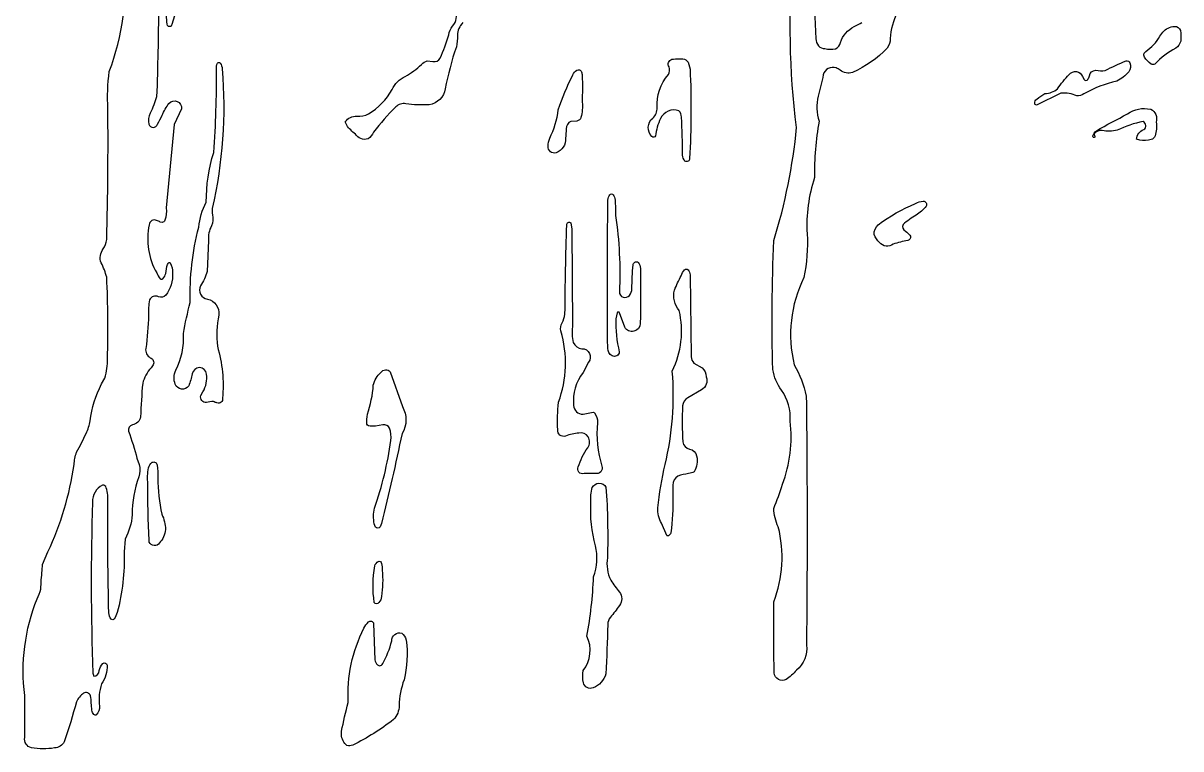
# Model space of a CAD drawing. Header units: metres. Extents: x 3.24 to 8.76, y 2.93 to 9.07.
# Drawn here: x 4.908 to 6.646, y 2.925 to 4.016 of the extents above; entities that cross this region are included whole.
import ezdxf

# ---------------------------------------------------------------- set-up
doc = ezdxf.new("R2010")
doc.units = ezdxf.units.M

msp = doc.modelspace()

# ---------------------------------------------------------------- linework, layer by layer
at = {"layer": 'Layer 1', "color": 0}
for points in [[(5.11085, 4.04007, -0.0081), (5.10811, 3.90506, -0.0408), (5.09851, 3.88051, 0.1944), (5.09648, 3.8636, 0.3327), (5.10296, 3.85894, 0.3327), (5.10926, 3.86384, 0.0232), (5.11648, 3.87708, -0.063), (5.12665, 3.89502, -0.3264), (5.13911, 3.89792, -0.3265), (5.14566, 3.88692), (5.13441, 3.86309), (5.12238, 3.73792, -0.1101), (5.12055, 3.71959, -0.286), (5.11617, 3.71587), (5.11354, 3.71675, 0.0427), (5.10811, 3.71908, 0.5452), (5.09697, 3.7126, 0.1829), (5.10822, 3.64024, 0.0799), (5.11343, 3.63159, 0.3914), (5.11747, 3.63163, 0.1586), (5.12172, 3.63943), (5.12343, 3.64985, -0.1515), (5.12617, 3.65544, -0.4751), (5.12854, 3.65527, -0.1398), (5.13181, 3.64037, -0.1847), (5.12182, 3.60666, -0.3244), (5.11099, 3.60452, 0.411), (5.0972, 3.59976, 0.0421), (5.09579, 3.57662, -0.0321), (5.09184, 3.52681, 0.3276), (5.09843, 3.5129, -0.4446), (5.10303, 3.50215), (5.09978, 3.49757, 0.1282), (5.08714, 3.47452, 0.0138), (5.08409, 3.42392, -0.2976), (5.07164, 3.41209, 0.3713), (5.06608, 3.40254, -0.0171), (5.07852, 3.36183), (5.08193, 3.35256, -0.127), (5.0814, 3.33382, 0.0912), (5.07149, 3.27709, -0.099), (5.06088, 3.24042), (5.05914, 3.22127, -0.0744), (5.04894, 3.13002, -0.0616), (5.04437, 3.12051, -0.4403), (5.03972, 3.12008, -0.1401), (5.03623, 3.12969, -0.0066), (5.03467, 3.29525, 0.107), (5.03252, 3.31761, 0.3161), (5.02686, 3.32155, 0.2938), (5.0118, 3.29608, 0.0163), (5.01222, 3.03905), (5.01368, 3.03439, 0.4003), (5.02194, 3.04293, -0.1293), (5.02738, 3.05346, -0.2686), (5.03118, 3.05412, -0.2688), (5.03364, 3.05115, -0.1578), (5.02543, 3.02279, 0.1221), (5.02238, 2.98947, -0.2226), (5.01749, 2.97664, -0.3935), (5.01373, 2.97677, -0.1836), (5.01075, 2.98336, 0.0223), (5.01001, 2.99417, 0.0564), (5.00879, 3.00489, 0.4787), (4.9984, 3.00888, 0.1411), (4.98764, 2.99595, -0.0183), (4.96941, 2.93586, -0.2475), (4.95471, 2.92663, -0.0832), (4.92005, 2.92688, -0.402), (4.90998, 2.94226), (4.90992, 3.00544, -0.1248), (4.92847, 3.1508, 0.0515), (4.93425, 3.16531, -0.0244), (4.93627, 3.193), (4.93669, 3.20231), (4.94492, 3.22132, 0.0721), (4.98421, 3.35227, -0.078), (4.98795, 3.37082, 0.0242), (5.00208, 3.39927, 0.0704), (5.00844, 3.41809, -0.0899), (5.02553, 3.47344), (5.03047, 3.48227, 0.0721), (5.03433, 3.51149, 0.0197), (5.03311, 3.63382, 0.06), (5.02477, 3.65541, -0.2611), (5.02789, 3.67633, 0.0884), (5.03323, 3.69035, 0.0081), (5.03491, 3.88667, -0.0492), (5.037, 3.94273, 0.1187), (5.05833, 4.1104, -0.1857)], [(6.24546, 4.06283, 0.2028), (6.20974, 3.99252, -0.161), (6.20526, 3.97815, -0.0966), (6.1533, 3.94149, -0.2616), (6.13462, 3.94493, 0.0535), (6.12848, 3.94822, 0.4595), (6.10936, 3.93782, -0.0095), (6.10144, 3.90603, 0.1372), (6.10314, 3.86819, 0.0503), (6.09618, 3.78346, 0.0951), (6.08501, 3.69919, -0.0661), (6.08026, 3.63326, 0.1766), (6.06564, 3.50217, -0.0742), (6.08371, 3.45538, -0.006), (6.08399, 3.08132, -0.2655), (6.06883, 3.04338, -0.0886), (6.05348, 3.02951, -0.5457), (6.03555, 3.03929, -0.0075), (6.03508, 3.14637, 0.154), (6.04167, 3.25877, -0.0967), (6.03491, 3.28663, 0.0231), (6.04791, 3.32273, 0.1208), (6.05963, 3.41771, 0.1679), (6.0465, 3.46429, -0.1134), (6.03347, 3.4951, -0.0173), (6.03505, 3.68908, 0.0513), (6.06923, 3.8587, -0.0557), (6.06485, 4.1155, 0.1577)], [(5.13979, 4.04102, 0.0309), (5.13149, 4.01503), (5.1299, 4.01106, -0.2935), (5.12594, 4.01062, -0.2935), (5.12389, 4.01403, -0.0118), (5.12181, 4.04009, 0.4998)], [(5.56804, 4.01627, 0.1935), (5.55985, 3.99712, -0.0689), (5.55823, 3.97977, 0.0389), (5.54164, 3.91676, -0.3263), (5.51762, 3.89297, -0.0532), (5.48229, 3.8944, 0.2683), (5.46725, 3.88957, 0.0397), (5.43383, 3.85152, -0.0996), (5.42569, 3.8418, -0.3547), (5.4066, 3.84892, -0.08), (5.39354, 3.86214), (5.39145, 3.86719, -0.2756), (5.40901, 3.87558, 0.105), (5.42644, 3.87904), (5.42644, 3.87904, 0.1273), (5.46179, 3.91563, -0.17), (5.48131, 3.93553, 0.0656), (5.50583, 3.95343, -0.1137), (5.51456, 3.95894), (5.52313, 3.95792, 0.3384), (5.53374, 3.96294, 0.0455), (5.54675, 3.99792, -0.1056), (5.55248, 4.01099, 0.3113), (5.55629, 4.03504, -0.0835)], [(6.09633, 4.03577), (6.09814, 3.99217, 0.1546), (6.102, 3.9814, 0.1973), (6.11172, 3.97719, 0.0915), (6.12746, 3.97712, 0.2507), (6.13502, 3.9864, -0.1976), (6.15587, 4.01046, 0.0279), (6.16732, 4.01634, -0.0211)]]:
    msp.add_lwpolyline(points, format="xyb", dxfattribs=at)
for points in [[(6.59378, 3.97303, 0.1078), (6.6149, 3.99571), (6.61933, 4.00203, -0.219), (6.63676, 4.01049, -0.3645), (6.64562, 4.00432, -0.0538), (6.64604, 3.98828, -0.2026), (6.63872, 3.97808, 0.0756), (6.60732, 3.95405, -0.2782), (6.60164, 3.9541, -0.0927), (6.59174, 3.96422, -0.2641), (6.5914, 3.9705), (6.59378, 3.97303)], [(5.1938, 3.82128, 0.0229), (5.19785, 3.94629, -0.1227), (5.1996, 3.9553, -0.5671), (5.20371, 3.9553, -0.1414), (5.20657, 3.94673, -0.0762), (5.19169, 3.73726, 0.1039), (5.19192, 3.72752, -0.162), (5.19048, 3.71109, 0.1348), (5.18582, 3.68917), (5.18381, 3.64247, -0.089), (5.17402, 3.6209, 0.5311), (5.18444, 3.60106, -0.3918), (5.20153, 3.57697, 0.0765), (5.19935, 3.53002, -0.0925), (5.20716, 3.45204, -0.5721), (5.19865, 3.44501, -0.0426), (5.19341, 3.44696, 0.0512), (5.18288, 3.44585, -0.563), (5.17464, 3.45594), (5.17756, 3.46185, 0.1856), (5.18294, 3.48831, 0.3689), (5.17245, 3.49831, 0.3164), (5.16164, 3.4885, -0.0402), (5.15635, 3.47057, -0.2726), (5.14548, 3.46579, -0.2725), (5.13603, 3.47298, -0.1996), (5.13673, 3.49406, 0.1352), (5.14832, 3.54916, -0.0236), (5.15859, 3.59597, -0.0708), (5.17135, 3.70895, -0.0934), (5.18254, 3.74657, -0.072), (5.1938, 3.82128)], [(5.90923, 3.94649, -0.025), (5.90862, 3.81207, -0.5771), (5.90151, 3.80834, -0.1508), (5.898, 3.81721, 0.0089), (5.89646, 3.87451, 0.1728), (5.8926, 3.88373, 0.3938), (5.86493, 3.87218, 0.0874), (5.85745, 3.84599, -0.4694), (5.85185, 3.84524, -0.4407), (5.85326, 3.87291, 0.2272), (5.85976, 3.88841, -0.1951), (5.87669, 3.93833, 0.2232), (5.87761, 3.94977, -0.4889), (5.88177, 3.96118, -0.0726), (5.89275, 3.96187), (5.89858, 3.96197, -0.2099), (5.90643, 3.9567), (5.90923, 3.94649)], [(6.55028, 3.92853, 0.0718), (6.50048, 3.90923, -0.1297), (6.49009, 3.90624, 0.1354), (6.46625, 3.91019), (6.42945, 3.89253, -0.4703), (6.42681, 3.895, -0.1991), (6.42998, 3.90152, -0.0235), (6.44218, 3.90971, 0.1485), (6.46123, 3.91675, -0.0524), (6.47859, 3.93835, -0.2749), (6.48949, 3.94268, -0.2748), (6.49849, 3.93518), (6.50087, 3.93077, 0.5578), (6.50652, 3.93106, 0.0821), (6.50898, 3.93636, -0.3871), (6.51865, 3.94463, 0.0841), (6.5325, 3.94437, -0.0177), (6.56412, 3.95899, -0.3506), (6.56985, 3.95582, -0.2379), (6.56805, 3.94235, -0.1059), (6.55028, 3.92853)], [(5.7113, 3.88548, -0.0414), (5.73317, 3.93767, -0.1682), (5.7393, 3.94474, -0.4904), (5.74627, 3.94223, -0.0526), (5.74727, 3.93697, -0.0108), (5.74725, 3.89672, -0.0877), (5.7454, 3.87384, -0.3002), (5.7393, 3.86847), (5.73025, 3.86792, 0.3148), (5.72317, 3.85657, -0.0226), (5.72223, 3.84264, -0.3375), (5.70788, 3.82068, -0.5497), (5.69631, 3.83043, -0.1112), (5.69845, 3.84267, 0.0866), (5.7113, 3.88548)], [(6.5663, 3.87903, -0.2178), (6.60098, 3.88622, -0.3679), (6.60926, 3.8669, -0.1071), (6.60769, 3.84622, -0.2593), (6.60174, 3.84047, -0.0692), (6.58457, 3.83958), (6.57989, 3.84101, -0.3151), (6.59072, 3.85569, 0.5706), (6.58971, 3.86764, 0.0673), (6.55076, 3.85469, -0.1158), (6.52807, 3.85415, 0.2607), (6.5163, 3.84923, 0.4142), (6.51665, 3.84687, -0.2867), (6.5173, 3.8452, -0.2868), (6.51608, 3.84389, -0.2867), (6.51437, 3.84441, -0.2867), (6.51408, 3.84617, -0.115), (6.51944, 3.8538, -0.0166), (6.5663, 3.87903)], [(5.79735, 3.72657, -0.0488), (5.80303, 3.61185, 0.3196), (5.80865, 3.60385, 0.3197), (5.81805, 3.60655, 0.177), (5.82195, 3.61663, -0.019), (5.82362, 3.6522, -0.268), (5.82627, 3.65639, -0.2682), (5.83123, 3.65619, -0.1487), (5.83454, 3.64715, -0.0115), (5.83439, 3.5643, -0.3371), (5.82491, 3.55262, -0.3371), (5.81113, 3.55864), (5.80346, 3.58032, 0.2728), (5.80151, 3.58144, 0.2724), (5.79959, 3.58029), (5.79789, 3.57128, 0.0726), (5.80292, 3.52179, -0.5487), (5.7921, 3.51587, -0.2512), (5.78555, 3.5268, -0.0061), (5.78581, 3.74972, -0.1463), (5.78883, 3.75775, -0.5088), (5.7936, 3.75775, -0.1459), (5.79662, 3.74972, -0.0192), (5.79735, 3.72657)], [(6.24787, 3.74451, -0.1032), (6.25937, 3.74809, -0.2794), (6.26387, 3.74567, -0.2794), (6.26381, 3.74057, -0.0973), (6.24872, 3.72714, 0.0456), (6.22905, 3.71309, 0.3962), (6.23279, 3.70299, -0.0417), (6.23951, 3.69677, -0.5591), (6.23617, 3.68911, 0.0242), (6.21428, 3.68346, -0.4118), (6.19385, 3.68598, -0.1379), (6.18575, 3.69791, -0.2294), (6.19177, 3.71269, -0.0616), (6.24787, 3.74451)], [(5.71167, 3.44598, 0.1609), (5.71525, 3.55307, -0.1895), (5.71711, 3.56531, 0.0957), (5.72135, 3.57827, -0.0055), (5.72395, 3.7125, -0.2913), (5.72609, 3.71601, -0.2914), (5.73017, 3.71555), (5.73189, 3.70589), (5.73241, 3.55934, 0.0861), (5.73386, 3.53583, 0.2877), (5.74672, 3.52649, -0.2885), (5.75812, 3.51945, -0.2885), (5.7567, 3.50612), (5.74848, 3.49093, 0.1845), (5.73433, 3.44125, 0.4045), (5.74845, 3.42798), (5.75353, 3.42918, -0.0403), (5.76404, 3.43094, -0.2271), (5.76588, 3.43023, -0.1699), (5.77023, 3.41541, 0.0994), (5.77672, 3.35009, -0.2771), (5.77512, 3.34157, -0.2772), (5.76684, 3.33899, -0.0182), (5.75003, 3.33896, -0.3006), (5.74224, 3.34097, -0.3005), (5.74104, 3.34892, -0.0645), (5.75552, 3.37776, 0.2827), (5.75635, 3.39421, 0.2632), (5.74221, 3.39979, 0.055), (5.72223, 3.39526, -0.5732), (5.71054, 3.40475, -0.0378), (5.71167, 3.44598)], [(5.89289, 3.58382, -0.2373), (5.88577, 3.61456, -0.0186), (5.8958, 3.6361, -0.0814), (5.90092, 3.64491, -0.3956), (5.90627, 3.64511, -0.1649), (5.90938, 3.63719), (5.9109, 3.51443, 0.1726), (5.91489, 3.50495), (5.92726, 3.49782, -0.1916), (5.93358, 3.48413, -0.3639), (5.92623, 3.46454), (5.90605, 3.45262, 0.2444), (5.89802, 3.44065, 0.0234), (5.89822, 3.38642, 0.3185), (5.90851, 3.37573, -0.2929), (5.91904, 3.36529, -0.2114), (5.91518, 3.34153, -0.0756), (5.90708, 3.3388, 0.0488), (5.89095, 3.33497, 0.2606), (5.88349, 3.32155, 0.0133), (5.88321, 3.30468, -0.0452), (5.88029, 3.24984, -0.1785), (5.87684, 3.24534, -0.4299), (5.87423, 3.24601), (5.8665, 3.26414, -0.1671), (5.86091, 3.28723, -0.0324), (5.87166, 3.35232, 0.0806), (5.88248, 3.49275, 0.1738), (5.89289, 3.58382)], [(5.47663, 3.39902, -0.0094), (5.44585, 3.26377), (5.44389, 3.25868, -0.4182), (5.43686, 3.25829), (5.43501, 3.26341, -0.1146), (5.43528, 3.2867, 0.0501), (5.45986, 3.38858, 0.1165), (5.45791, 3.40699, 0.3192), (5.44796, 3.41209), (5.43674, 3.41029, -0.0945), (5.42639, 3.4106, -0.2937), (5.42385, 3.41316, -0.0693), (5.42476, 3.428, 0.0637), (5.43353, 3.47164, -0.1596), (5.445, 3.49087, -0.4897), (5.45903, 3.49192), (5.47713, 3.43944, -0.2814), (5.47663, 3.39902)], [(5.11589, 3.27785, -0.1027), (5.12155, 3.25462, -0.154), (5.11235, 3.23462, -0.2803), (5.10432, 3.23067, -0.2802), (5.09711, 3.23597, -0.0181), (5.09507, 3.32357, -0.0852), (5.09605, 3.3475, -0.1878), (5.10149, 3.35577, -0.5236), (5.10883, 3.35157, -0.043), (5.10997, 3.33237, 0.05), (5.11589, 3.27785)], [(5.7643, 3.1838, 0.1485), (5.76719, 3.23044, -0.0816), (5.76027, 3.29528, -0.0986), (5.76233, 3.31797, -0.2757), (5.77245, 3.32445, -0.2758), (5.78295, 3.31861, -0.0243), (5.78517, 3.21243, 0.1508), (5.79003, 3.17859, 0.0163), (5.80301, 3.16087, -0.3636), (5.80306, 3.1406, -0.0204), (5.78957, 3.12289, 0.163), (5.78555, 3.11204, -0.0076), (5.78282, 3.03797, -0.2269), (5.76369, 3.01693, -0.4636), (5.74905, 3.02453, -0.113), (5.74889, 3.04294, 0.2845), (5.75433, 3.0944, 0.0345), (5.7643, 3.1838)], [(5.43565, 3.20018, -0.1509), (5.44074, 3.20697, -0.4961), (5.44593, 3.20356, -0.0415), (5.44695, 3.19367, -0.0535), (5.44595, 3.15414, -0.1461), (5.44187, 3.14503, -0.5102), (5.43498, 3.14515, -0.0815), (5.43565, 3.20018)], [(5.39592, 2.99491, -0.1332), (5.41945, 3.10655, -0.0922), (5.4263, 3.11596, -0.2689), (5.43079, 3.11708, -0.2691), (5.43399, 3.11373), (5.43578, 3.05915, 0.1677), (5.43995, 3.05164), (5.44288, 3.05016, 0.3157), (5.44766, 3.05348, 0.0684), (5.46114, 3.08748, -0.4964), (5.4762, 3.09934, -0.1654), (5.48304, 3.08882, -0.0874), (5.47977, 3.02893, 0.0883), (5.47234, 2.99025, -0.1915), (5.4639, 2.96938, -0.0516), (5.40254, 2.93094, -0.2264), (5.3939, 2.93057), (5.39086, 2.93328, -0.2067), (5.38588, 2.95169, -0.0219), (5.39592, 2.99491)]]:
    msp.add_lwpolyline(points, format="xyb", close=True, dxfattribs=at)

doc.saveas('drawing.dxf')
